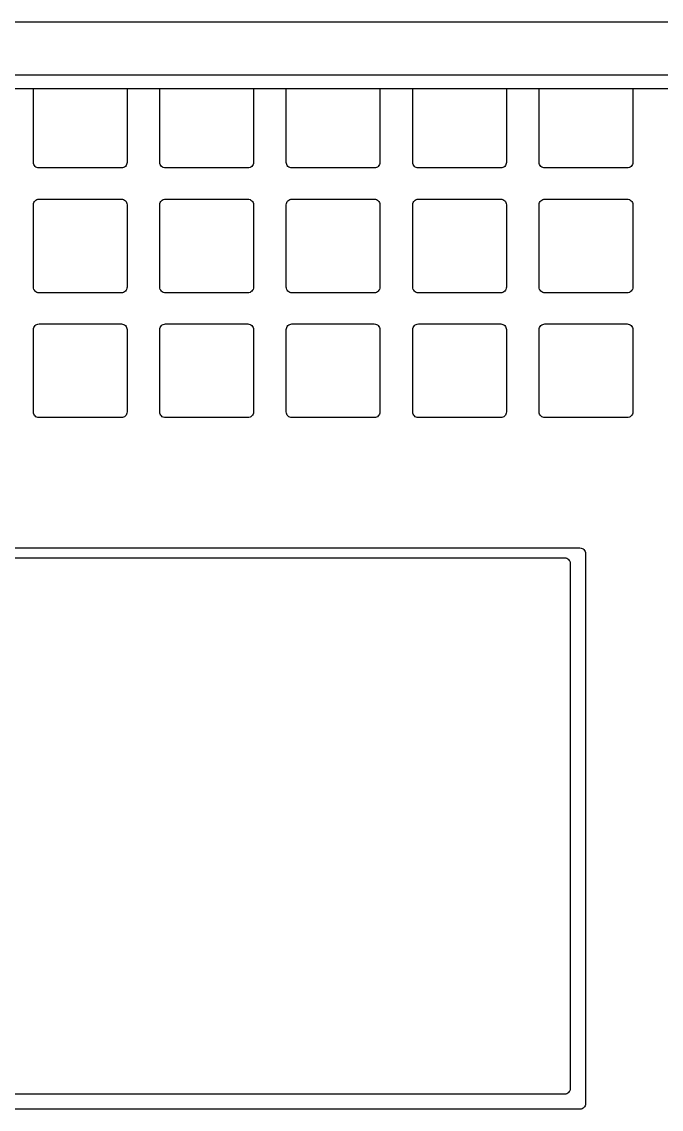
# Model space of a CAD drawing. Header units: millimetres. Extents: x -25459 to 1045457, y -66278 to 462905.
# Drawn here: x 653521 to 654008, y 33345 to 34172 of the extents above; entities that cross this region are included whole.
import ezdxf
from ezdxf.enums import TextEntityAlignment as Align

# ---------------------------------------------------------------- set-up
doc = ezdxf.new("R2010")
doc.units = ezdxf.units.MM
doc.styles.add('ISOCPEUR', font='isocpeui.ttf', dxfattribs={"height": 250})

# ---------------------------------------------------------------- blocks, each defined once
blk = doc.blocks.new('SE2600 ОПЕРАТОР PRO')
at = {"color": 7}
for p, q in [((16273.8, 3000), (722, 3000)), ((16273.8, 2963.6), (722, 2963.6))]:
    blk.add_line(p, q, dxfattribs=at)
for points in [[(10012.2, 2963.6), (10012.2, 2767.5, -0.414214), (9997.2, 2752.6), (9777, 2752.6, -0.414214), (9762, 2767.5), (9762, 2963.6)], [(10350.2, 2963.6), (10350.2, 2767.5, -0.414214), (10335.2, 2752.6), (10114.9, 2752.6, -0.414214), (10099.9, 2767.5), (10099.9, 2963.6)], [(10688.1, 2963.6), (10688.1, 2767.5, -0.414214), (10673.1, 2752.6), (10452.9, 2752.6, -0.414214), (10437.9, 2767.5), (10437.9, 2963.6)], [(11026.1, 2963.6), (11026.1, 2767.5, -0.414214), (11011.1, 2752.6), (10790.8, 2752.6, -0.414214), (10775.8, 2767.5), (10775.8, 2963.6)], [(11364, 2963.6), (11364, 2767.5, -0.414214), (11349, 2752.6), (11128.8, 2752.6, -0.414214), (11113.8, 2767.5), (11113.8, 2963.6)], [(5576.1, 643.2), (5576.1, 1723.1, -0.414214), (5591.1, 1738.1), (11222.7, 1738.1, -0.414214), (11237.7, 1723.1), (11237.7, 643.2)], [(5609, 643.2), (5609, 1696.7, -0.414214), (5624, 1711.7), (11181.8, 1711.7, -0.414214), (11196.8, 1696.7), (11196.8, 643.2)], [(11237.7, 1526), (11237.7, 254.5, -0.414214), (11222.7, 239.5), (5591.1, 239.5, -0.414214), (5576.1, 254.5), (5576.1, 1526)], [(11196.8, 1499.6), (11196.8, 294.8, -0.414214), (11181.8, 279.8), (5624, 279.8, -0.414214), (5609, 294.8), (5609, 1499.6)]]:
    blk.add_lwpolyline(points, format="xyb", dxfattribs=at)
for points in [[(9762, 2654.5, -0.414214), (9777, 2669.5), (9997.2, 2669.5, -0.414214), (10012.2, 2654.5), (10012.2, 2434.3, -0.414214), (9997.2, 2419.3), (9777, 2419.3, -0.414214), (9762, 2434.3)], [(10099.9, 2654.5, -0.414214), (10114.9, 2669.5), (10335.2, 2669.5, -0.414214), (10350.2, 2654.5), (10350.2, 2434.3, -0.414214), (10335.2, 2419.3), (10114.9, 2419.3, -0.414214), (10099.9, 2434.3)], [(10437.9, 2654.5, -0.414214), (10452.9, 2669.5), (10673.1, 2669.5, -0.414214), (10688.1, 2654.5), (10688.1, 2434.3, -0.414214), (10673.1, 2419.3), (10452.9, 2419.3, -0.414214), (10437.9, 2434.3)], [(10775.8, 2654.5, -0.414214), (10790.8, 2669.5), (11011.1, 2669.5, -0.414214), (11026.1, 2654.5), (11026.1, 2434.3, -0.414214), (11011.1, 2419.3), (10790.8, 2419.3, -0.414214), (10775.8, 2434.3)], [(11113.8, 2654.5, -0.414214), (11128.8, 2669.5), (11349, 2669.5, -0.414214), (11364, 2654.5), (11364, 2434.3, -0.414214), (11349, 2419.3), (11128.8, 2419.3, -0.414214), (11113.8, 2434.3)], [(9762, 2321.3, -0.414214), (9777, 2336.3), (9997.2, 2336.3, -0.414214), (10012.2, 2321.3), (10012.2, 2101.1, -0.414214), (9997.2, 2086.1), (9777, 2086.1, -0.414214), (9762, 2101.1)], [(10099.9, 2321.3, -0.414214), (10114.9, 2336.3), (10335.2, 2336.3, -0.414214), (10350.2, 2321.3), (10350.2, 2101.1, -0.414214), (10335.2, 2086.1), (10114.9, 2086.1, -0.414214), (10099.9, 2101.1)], [(10437.9, 2321.3, -0.414214), (10452.9, 2336.3), (10673.1, 2336.3, -0.414214), (10688.1, 2321.3), (10688.1, 2101.1, -0.414214), (10673.1, 2086.1), (10452.9, 2086.1, -0.414214), (10437.9, 2101.1)], [(10775.8, 2321.3, -0.414214), (10790.8, 2336.3), (11011.1, 2336.3, -0.414214), (11026.1, 2321.3), (11026.1, 2101.1, -0.414214), (11011.1, 2086.1), (10790.8, 2086.1, -0.414214), (10775.8, 2101.1)], [(11113.8, 2321.3, -0.414214), (11128.8, 2336.3), (11349, 2336.3, -0.414214), (11364, 2321.3), (11364, 2101.1, -0.414214), (11349, 2086.1), (11128.8, 2086.1, -0.414214), (11113.8, 2101.1)]]:
    blk.add_lwpolyline(points, format="xyb", close=True, dxfattribs=at)
blk = doc.blocks.new('*U69')
at = {"color": 0, "linetype": 'ByBlock', "lineweight": -2}
blk.add_line((174.5, -22.225), (625.5, -22.225), dxfattribs=at)
at = {"color": 0, "lineweight": -2, "style": 'ISOCPEUR', "oblique": 15, "flags": 8}
blk.add_attdef('НАИМЕНОВАНИЕ', text='', height=25, dxfattribs=at).set_placement((750, 10.425), align=Align.MIDDLE_LEFT)

msp = doc.modelspace()

# ---------------------------------------------------------------- block references
at = {"xscale": 10, "yscale": 10, "zscale": 10}
msp.add_blockref('*U69', (649180.62, 34394.183), dxfattribs=at)
at = {"color": 252, "lineweight": 0, "xscale": 0.28485, "yscale": 0.28485, "zscale": 0.28485}
msp.add_blockref('SE2600 ОПЕРАТОР PRO', (650749.3, 33276.644), dxfattribs=at)

doc.saveas('drawing.dxf')
